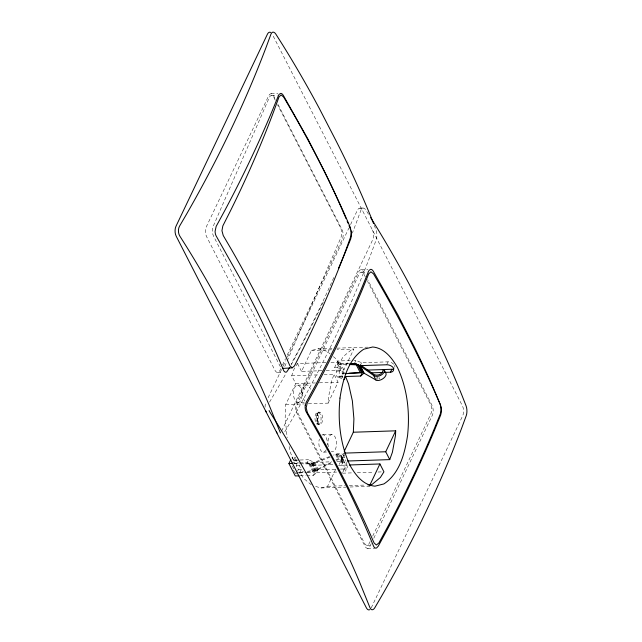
<?xml version="1.0" encoding="UTF-8"?>
<svg xmlns="http://www.w3.org/2000/svg" width="642" height="642" viewBox="0 0 642 642"><rect width="100%" height="100%" fill="white"/><g stroke="black" fill="none" stroke-linecap="round" stroke-linejoin="round"><path stroke-width="0.48" stroke-dasharray="3.21 2.41" d="M326.072 362.586L297.503 363.524L294.18 368.813L291.693 375.739L295.713 383.595L285.746 404.524L285.16 417.87L287.143 437.772M308.401 403.778L328.11 403.128L328.311 398.481L331.384 381.749L334.049 374.342L324.202 374.663M335.927 459.937L338.583 458.565A6.179 3.443 -31.6 0 1 344.714 458.155A6.179 3.443 -31.6 0 1 343.695 463.107L342.948 463.765L342.266 463.5L340.412 459.889C345.011 455.748 337.243 452.53 333.968 455.676M342.266 463.5L343.743 460.442L341.6 455.916M347.073 461.879L344.898 467.93L341.576 473.226M284.767 366.478L286.765 361.903M287.159 360.981L340.958 237.468A6.821 3.226 86.6 0 0 340.557 227.83L277.537 104.686M280.755 368.66L279.896 370.466A6.958 3.435 88.1 0 1 275.033 370.394L206.563 236.585A6.958 3.435 88.1 0 1 206.347 226.746L268.725 95.714A6.958 3.435 88.1 0 1 273.588 95.786L275.418 99.358M282.472 365.041L285.489 358.717M287.207 355.098L342.274 239.434A6.958 3.435 88.1 0 0 342.058 229.595L277.697 103.819M268.139 397.727L282.737 367.063M283.162 366.157L285.738 360.748M287.455 357.145L348.855 228.183M350.572 224.572L357.442 210.143A6.958 3.435 88.1 0 1 362.297 210.215M322.212 370.699L301.523 371.381L311.49 350.452L318.047 348.791L331.946 348.333M281.637 431.063L372.657 239.875A6.958 3.435 88.1 0 0 372.44 230.037M342.932 377.464L342.17 375.979L339.112 376.076A3.483 1.717 88.1 0 1 336.681 376.043A3.483 1.717 88.1 0 1 336.577 371.124L334.675 367.409L337.724 360.989L353.036 360.483M344.481 373.821L342.531 374.029L337.459 364.118L337.893 363.203L348.775 363.573M299.172 460.041L293.498 460.226L295.007 457.056L291.982 457.152L293.884 460.876A3.483 1.717 88.1 0 1 296.315 460.908A3.483 1.717 88.1 0 1 296.419 465.827L298.321 469.543L297.559 471.148M342.17 375.979A3.483 1.717 88.1 0 1 339.738 375.939A3.483 1.717 88.1 0 1 339.634 371.02L337.732 367.304L339.241 364.134L335.437 358.364L333.134 356.438M328.11 403.128L338.069 382.199L334.049 374.342M326.152 370.57L343.887 369.985L353.846 349.055L337.098 349.609M295.665 472.552L295.232 473.467L298.153 473.162M342.531 374.029L342.964 373.114L337.893 363.203M311.314 484.814L303.642 478.386L299.838 472.616L301.347 469.446L299.445 465.731A3.483 1.717 88.1 0 0 299.702 465.009M300.392 463.195L307.085 462.97L308.625 459.728L314.139 462.376L331.794 461.799M354.368 363.637L355.909 360.387L361.574 362.722L388.065 361.847A5.224 3.282 25.5 0 1 393.859 364.455M307.085 462.97L312.742 465.306L314.139 462.376M360.531 364.913L361.574 362.722M306.732 475.578L313.424 475.361L314.973 472.111L317.942 469.816L336.585 469.198M313.424 475.361L316.554 472.737L317.942 469.816M315.655 486.459L321.024 487.96L327.589 486.299L335.894 468.853M340.629 461.51L339.233 464.431A5.224 3.282 25.5 0 1 345.677 467.994A5.224 3.282 25.5 0 1 343.037 471.862L344.433 468.941A5.2 2.833 19.8 0 0 347.017 467.89A5.288 2.889 19.8 0 0 346.84 465.554A5.288 3.716 32.1 0 0 344.329 462.633A5.2 3.651 32.1 0 0 340.629 461.502L336.705 461.638M386.669 364.776L388.065 361.847M370.113 541.543L369.254 543.349A6.821 3.362 88.1 0 1 364.487 543.276L297.816 412.991A6.821 3.362 88.1 0 1 297.615 403.353L359.143 274.094A6.821 3.362 88.1 0 1 363.91 274.166L365.274 276.846M372.697 536.118L430.782 414.098A6.821 3.362 88.1 0 0 430.581 404.452L367.561 281.308M371.212 543.686L369.92 546.39A6.958 3.435 88.1 0 1 365.057 546.326L296.588 412.517A6.958 3.435 88.1 0 1 296.379 402.678L358.758 271.646A6.958 3.435 88.1 0 1 363.613 271.718L365.442 275.282M373.788 538.261L432.299 415.366A6.958 3.435 88.1 0 0 432.09 405.519L367.722 279.743M371.237 607.894L462.681 415.807A6.958 3.435 88.1 0 0 462.473 405.969L272.272 34.283M291.147 364.905L296.419 355.219A1497.337 899.033 -27.1 0 0 323.263 301.949M269.552 402.117L276.542 390.143A1495.178 897.741 -27.1 0 0 286.043 373.299M284.767 431.849L291.757 419.876A1495.178 897.741 -27.1 0 0 371.846 251.648L376.212 239.763A6.926 2.608 88.6 0 0 376.052 229.916L374.254 225.358M330.999 362.425L339.867 362.128L343.422 356.462L351.567 349.633L353.846 349.055M340.412 459.889L341.159 460.266L341.929 459.672A6.179 3.948 -22.2 0 0 342.86 454.52A6.179 3.948 -22.2 0 0 336.28 454.063L333.463 455.122M307.349 471.324L316.033 470.04L332.379 461.758M306.916 472.239L315.599 470.955L332.829 462.216M336.376 460.386L340.806 458.669L343.494 459.624M299.493 462.946L312.421 462.986L329.715 456.55M330.221 457.104L312.758 463.701L303.016 463.989M342.964 373.114L344.915 372.914M296.644 472.448L303.457 471.734M299.124 473.058L305.937 472.343M271.518 95.514L277.256 95.168M271.117 93.716L277.866 93.491M359.825 208.136L363.179 208.032M361.141 269.64L367.898 269.423M361.486 272.136L367.152 271.943M336.914 348.165L367.689 347.153M311.49 350.452L332.179 349.77M353.999 360.451L355.909 360.387M339.241 364.134L348.694 363.821M334.675 367.409L337.732 367.304M277.505 372.464L282.087 372.312M336.577 371.124L339.634 371.02M291.693 375.739L319.275 374.832M337.917 377.079L340.974 376.982M295.713 383.595L315.415 382.945M319.355 382.817L338.069 382.199M297.599 385.2L306.675 384.895M297.968 402.59A8.699 4.293 88.1 0 0 301.411 389.598A8.699 4.293 88.1 0 0 293.964 389.493A8.699 4.293 88.1 0 0 297.968 402.59L304.324 402.382M285.746 404.524L304.46 403.906M317.894 412.164L319.403 412.108M317.028 413.199L317.63 413.175L317.662 423.608L318.352 423.664L318.32 413.239L317.028 413.199L317.06 423.624L318.352 423.664M318.32 413.239L317.718 413.255L317.75 423.688M317.06 423.624L317.662 423.608M318.159 424.683A6.268 3.09 88.1 0 0 320.639 415.334A6.268 3.09 88.1 0 0 315.278 415.254A6.268 3.09 88.1 0 0 318.159 424.683L319.676 424.635A6.268 3.09 88.1 0 0 322.148 415.286A6.268 3.09 88.1 0 0 316.795 415.205A6.268 3.09 88.1 0 0 319.676 424.635M322.958 434.754L332.034 434.457M323.327 452.153L327.869 452M295.071 459.873L296.588 459.816M300.119 460.009L308.625 459.728M293.884 460.876L296.909 460.771L295.007 457.056M293.707 463.412L299.437 463.227M296.419 465.827L299.445 465.731M312.742 465.306L334.33 464.591M338.543 465.33L348.389 465.009M298.321 469.543L301.347 469.446M340.509 469.069L344.433 468.941M299.838 472.616L306.459 472.392M307.406 472.368L314.973 472.111M316.554 472.737L338.133 472.022M342.563 473.186L353.397 472.833M357.337 472.705L374.085 472.151M378.026 472.022L381.966 471.886M300.047 475.802L305.777 475.61M327.589 486.299L345.324 485.713M349.264 485.577L366.012 485.031M321.024 487.96L345.982 487.134M349.978 487.005L370.94 486.315M366.911 545.315L371.638 545.154M367.537 548.396L374.864 548.156M337.459 364.118L348.333 364.487M291.588 462.673L298.506 462.906M294.116 463.684L299.06 463.853M318.047 348.791L326.995 351.294L330.068 353.862M368.54 214.267L365.908 210.095A6.926 3.403 79.6 0 0 360.997 210.022L356.631 221.915A1495.178 897.741 -27.1 0 1 352.338 233.07M275.257 100.224L273.885 97.544A6.821 3.226 86.6 0 0 269.319 97.464L213.128 226.474A6.821 3.226 86.6 0 0 213.529 236.112L280.201 366.397A6.821 3.226 86.6 0 0 280.915 367.489M378.997 377.512L379.815 379.109M377.215 376.894L378.074 378.571M376.429 377.656L377.319 379.398M339.867 362.128L343.887 369.985M337.724 360.989L344.064 373.379L341.014 379.799L339.112 376.076M297.503 363.524L301.523 371.381M343.366 453.156L345.155 456.647M343.165 454.889L344.995 458.452M341.897 456.823L343.743 460.442M340.926 455.186L342.892 459.03M341.785 457.85L343.606 461.413M341.713 457.979L343.534 461.55M339.923 454.697L341.969 458.701M341.279 458.894L343.101 462.457M338.671 454.496L340.806 458.669M341.159 460.266L342.948 463.765M337.275 454.584L339.498 458.934M336.272 454.046L338.583 458.565M335.838 454.961L338.149 459.479M314.716 462.264L318.199 469.069M313.962 462.553L317.766 469.984M313.192 462.794L317.052 470.345M312.421 462.986L316.321 470.674M311.643 463.131L315.302 470.281M311.988 463.901L315.599 470.955M310.88 463.227L314.869 471.196M310.439 464.142L314.147 471.388M309.388 463.283L313.192 470.714M308.946 464.19L312.75 471.629M292.287 465.94L294.397 470.072M293.546 470.161L294.814 472.64M293.498 460.226L290.513 452.73L289.036 446.19M328.407 446.776A8.699 4.293 88.1 0 1 331.168 434.626A8.699 4.293 88.1 0 1 336.52 443.47A8.699 4.293 88.1 0 1 331.288 451.535M304.87 401.098A8.699 4.293 88.1 0 1 303.69 387.399A8.699 4.293 88.1 0 1 310.487 389.301M326.313 449.649A8.699 4.293 88.1 0 1 320.671 450.315A8.699 4.293 88.1 0 1 319.331 439.048M321.851 435.035A8.699 4.293 88.1 0 1 327.404 445.026M394.501 365.41A5.224 3.282 25.5 0 1 394.846 367.288M333.792 277.545A1495.178 897.741 -27.1 0 1 291.131 364.03M265.09 407.14A6.958 3.435 88.1 0 1 265.997 402.237"/><path stroke-width="0.96" d="M344.2 451.406L353.333 432.226L353.911 418.873L352.362 400.849L348.566 384.02L345.581 376.525L360.708 376.027L363.982 373.082M353.333 432.226L395.689 430.822L395.488 435.469L392.414 452.201L389.75 459.616L347.386 461.012M299.092 475.834L295.272 475.963L288.932 463.572L290.834 459.56M344.072 379.695L345.581 376.525M360.708 376.027L362.248 372.777L348.847 373.219M384.59 372.4L390.472 372.208L391.869 369.278A5.224 3.282 25.5 0 0 393.883 368.709M367.978 484.967L369.952 484.895L379.912 463.965L349.376 464.977M389.75 459.616L385.73 451.759L395.689 430.822M289.711 367.545L286.645 371.967A6.942 3.395 -84.9 0 1 283.483 370.113L279.037 359.408A1290.155 811.897 25.5 0 0 257.137 311.587L240.838 279.735L216.338 236.264A6.942 3.98 88.5 0 1 215.094 231.337L216.145 226.425L224.267 211.507A1498.966 900.012 -27.1 0 0 272.473 110.239L278.524 95.393L279.134 94.302L280.763 93.395A6.942 3.346 82 0 1 283.371 95.465L307.871 138.937L324.17 170.788A1289.987 811.793 25.5 0 1 346.07 218.609M345.452 373.724L362.521 372.304L375.939 380.008A6.179 3.443 -31.6 0 0 382.303 379.109A6.179 3.443 -31.6 0 0 386.147 373.853L384.189 369.8L383.105 370.121C382.857 374.125 377.392 376.332 374.069 374.583L360.427 364.857M292.134 367.866L294.485 365.9L301.981 351.07A1444.893 867.543 -27.1 0 0 345.308 251.6L350.668 236.89L351.27 232.099L350.267 227.26L343.735 212.39A1439.725 929.078 23.5 0 0 292.222 111.716L283.595 96.974L281.084 94.944L279.029 96.894L273.661 111.596A1445.078 867.655 -27.1 0 1 230.342 211.066L222.838 225.904L221.947 230.711L223.239 235.534L231.866 250.284A1439.725 929.078 23.5 0 1 283.387 350.957L289.911 365.82L292.134 367.866L282.568 368.428A6.821 3.226 86.6 0 0 283.395 368.211M369.952 484.895L372.232 484.317L380.377 477.488L383.932 471.822L379.912 463.965M349.641 363.789L354.368 363.637L360.178 365.643L386.669 364.776A5.2 2.833 19.8 0 1 390.505 365.611A5.288 2.889 19.8 0 1 393.337 367.858A5.288 3.716 32.1 0 1 393.193 370.867A5.2 3.651 32.1 0 1 390.472 372.208M367.336 370.089L391.869 369.278M371.83 372.817L382.624 372.464M344.353 453.124L385.73 451.759M288.932 463.572L292.752 463.444M351.736 363.677L356.679 363.845M349.328 364.52L357.65 364.905L359.993 365.771L373.628 375.498L375.939 380.008M370.651 217.614L372.761 220.952A1288.35 810.758 25.5 0 1 409.363 284.43L425.293 315.222A1288.342 810.75 25.5 0 1 461.775 394.902L466.076 405.848A6.926 2.608 88.6 0 1 466.244 415.695L461.871 427.572A1495.178 897.741 -27.1 0 1 381.789 595.808L374.8 607.781A6.926 3.379 -83.4 0 1 369.977 607.709L359.071 580.833A1288.494 810.846 25.5 0 0 329.194 517.083L313.264 486.291A1288.51 810.862 25.5 0 0 276.662 422.813L269.809 411.955A6.926 4.165 87.5 0 1 269.102 410.511M360.459 366.092L363.942 372.898M359.993 365.771L363.516 372.657M359.472 365.483L363.043 372.456M358.91 365.25L362.521 372.304M358.3 365.049L361.96 372.2M357.65 364.905L361.35 372.151M356.246 364.76L360.05 372.191M347.178 221.281L347.916 223.071M349.031 225.743L350.508 229.314M373.54 223.536L371.75 218.978A1288.342 810.75 25.5 0 0 335.26 139.29L319.339 108.506A1288.35 810.758 25.5 0 0 282.729 45.02L275.875 34.162A6.926 3.403 79.6 0 0 270.972 34.09L266.599 45.983A1495.178 897.741 -27.1 0 1 186.517 214.211L179.527 226.185A6.926 4.165 87.5 0 0 179.784 236.023L186.637 246.881A1288.51 810.862 25.5 0 1 223.239 310.367L239.169 341.151A1288.494 810.846 25.5 0 1 269.046 404.909L279.952 431.777A6.926 3.379 -83.4 0 0 280.554 432.901M384.189 369.8L384.373 370.426A6.179 3.948 -22.2 0 1 380.449 375.482A6.179 3.948 -22.2 0 1 373.644 375.482M369.736 609.675A6.958 3.435 88.1 0 1 366.373 607.83L176.173 236.144A6.958 3.435 88.1 0 1 175.964 226.305L267.409 34.211A6.958 3.435 88.1 0 1 270.691 32.461M266.205 412.076A6.958 3.435 88.1 0 1 265.627 410.623M277.079 433.013A6.958 3.435 88.1 0 1 276.349 431.897M338.551 268.228A1497.337 899.033 -27.1 0 0 344.577 254.063L350.644 239.161L351.351 236.055A6.942 2.769 88.5 0 0 350.981 230.767M441.118 408.978L440.38 413.777L434.393 428.543A1445.078 867.655 -27.1 0 1 386.949 528.197L378.852 543.036L376.364 545.002L374.085 542.963L367.545 528.125A1439.725 906.023 25.5 0 0 316.024 427.452L307.414 412.678L306.178 407.847L307.205 403.032L315.302 388.201A1444.893 867.543 -27.1 0 0 362.746 288.539L368.741 273.781L370.932 271.823L373.5 273.853L382.118 288.619A1439.725 906.023 25.5 0 1 433.631 389.293L440.171 404.139L441.118 408.978M339.963 398.096L339.931 398.979C337.7 421.505 340.388 444.826 350.059 465.45C355.419 474.968 363.115 485.135 374.936 486.179L383.892 483.932C399.974 473.314 404.837 452.939 407.638 435.067L407.694 434.177C409.925 411.65 407.237 388.346 397.558 367.722C392.166 358.228 384.51 347.972 372.657 346.993L363.717 349.232C347.683 359.889 342.796 380.233 339.963 398.096M305.231 405.463L305.127 407.261A6.942 3.98 88.5 0 0 306.37 412.196L330.863 455.659L347.17 487.519A1290.155 811.897 25.5 0 1 369.062 535.34L373.508 546.045A6.942 3.395 -84.9 0 0 376.677 547.899L378.298 546.117L386.452 531.143A1497.337 899.033 -27.1 0 0 434.602 429.988L440.677 415.085L441.375 411.987A6.942 2.769 88.5 0 0 440.532 405.246L436.095 394.533A1289.987 811.793 25.5 0 0 414.194 346.72L397.896 314.861L373.395 271.397A6.942 3.346 82 0 0 370.787 269.327L369.166 270.234L368.548 271.325L362.497 286.172A1498.966 900.012 -27.1 0 1 314.291 387.439L306.17 402.349L305.231 405.463"/></g></svg>
